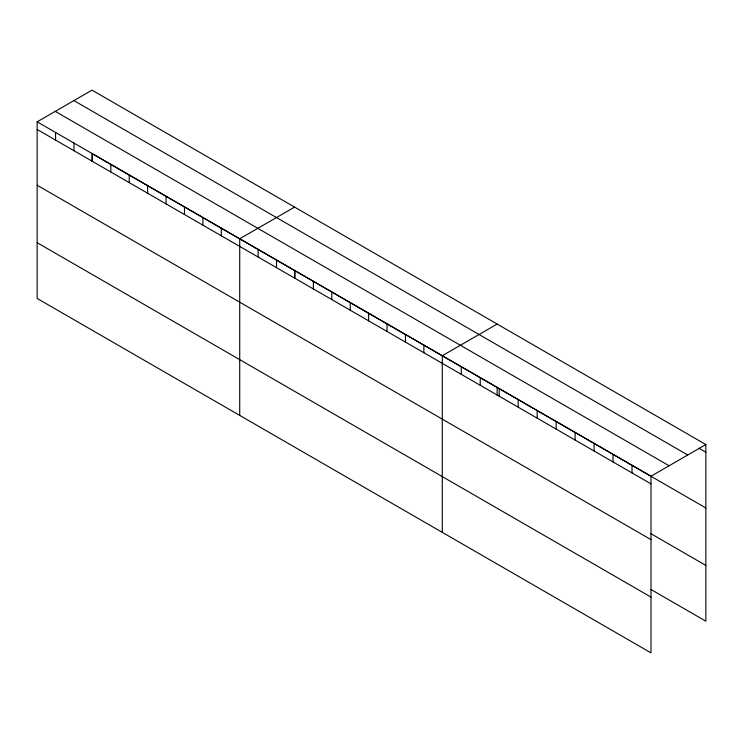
<?xml version="1.0" encoding="UTF-8"?>
<svg xmlns="http://www.w3.org/2000/svg" width="743" height="743" viewBox="0 0 743 743"><rect width="100%" height="100%" fill="white"/><g stroke="black" fill="none" stroke-linecap="round" stroke-linejoin="round"><path stroke-width="1.11" d="M37.15 121.824L650.989 476.217L650.989 652.856L37.15 298.454L37.15 121.824L92.011 90.144L705.85 444.546L705.85 621.176L650.924 589.468M294.581 207.102L239.72 238.772L239.72 415.411M497.141 324.05L442.28 355.721L442.28 532.36M650.989 476.217L705.85 444.546M698.857 448.15L705.85 452.181M73.91 100.602L687.749 454.995M55.251 111.366L669.09 465.768M705.85 507.952L92.011 153.56L92.011 161.445M37.15 129.458L650.989 483.86M650.924 533.706L705.85 565.414M37.15 185.23L650.989 539.622M37.15 242.692L650.989 597.084M632.014 465.267L632.014 472.901M613.04 454.307L613.04 461.951M594.066 443.357L594.066 450.992M575.101 432.398L575.101 440.042M556.126 421.448L556.126 429.082M537.152 410.489L537.152 418.133M518.177 399.539L518.177 407.183M499.203 388.589L499.203 396.223M497.141 387.456L497.141 395.341M480.229 377.63L480.229 385.273M461.254 366.68L461.254 374.314M423.872 345.086L423.872 352.73M405.455 334.461L405.455 342.096M387.038 323.827L387.038 331.462M368.621 313.193L368.621 320.837M350.204 302.559L350.204 310.202M331.796 291.934L331.796 299.568M313.379 281.3L313.379 288.934M294.962 270.666L294.962 278.309M294.581 270.508L294.581 278.393M276.545 260.031L276.545 267.675M258.137 249.407L258.137 257.041M221.303 228.138L221.303 235.782M202.885 217.504L202.885 225.148M184.468 206.879L184.468 214.513M166.06 196.245L166.06 203.879M147.643 185.611L147.643 193.254M129.226 174.976L129.226 182.62M110.809 164.352L110.809 171.986M92.392 153.717L92.392 161.352M73.984 143.083L73.984 150.727M55.567 132.449L55.567 140.093"/></g></svg>
